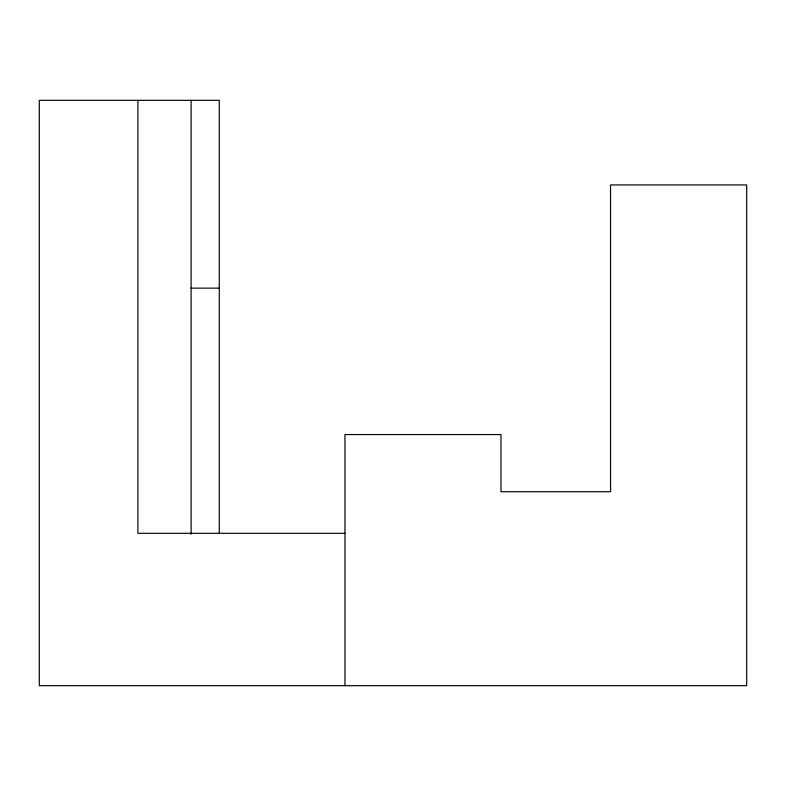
<?xml version="1.0" encoding="UTF-8"?>
<svg xmlns="http://www.w3.org/2000/svg" width="786" height="786" viewBox="0 0 786 786"><rect width="100%" height="100%" fill="white"/><g stroke="black" fill="none" stroke-linecap="round" stroke-linejoin="round"><path stroke-width="1.18" d="M191.106 288.138L219.284 288.138M344.966 533.311L137.894 533.311L137.894 100.333M344.966 685.667L344.966 434.55L500.987 434.55L500.987 491.751L610.545 491.751L610.545 184.926L746.7 184.926L746.7 685.667L39.3 685.667L39.3 100.333L219.284 100.333L219.284 533.507M191.106 100.333L191.106 534.284"/></g></svg>
